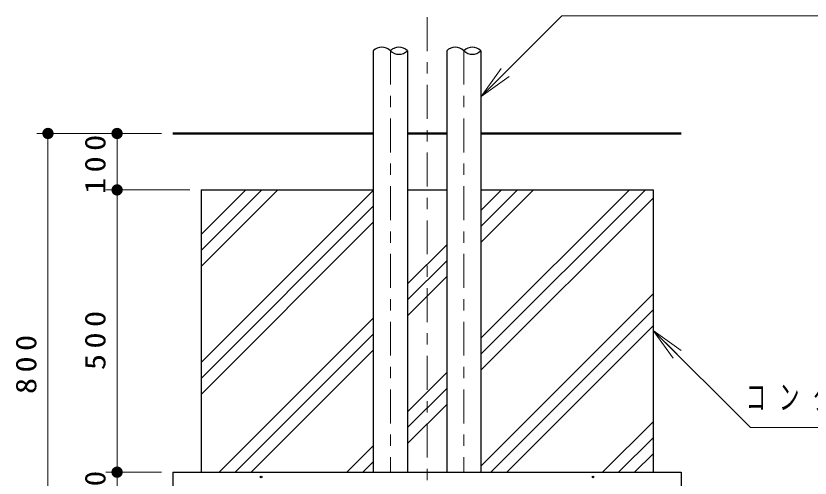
# Model space of a CAD drawing. Units: millimetres on the paper, with parts at other scales. Extents: x -385 to 0, y -594 to 267.
# Drawn here: x -123.3 to -53, y -487.7 to -446.7 of the extents above; entities that cross this region are included whole.
import ezdxf

# ---------------------------------------------------------------- set-up
doc = ezdxf.new("R2010")
doc.units = ezdxf.units.MM
doc.linetypes.add('USER2', pattern=[6, 3, -1, 1, -1])
doc.layers.add('1_20', color=7, linetype='Continuous', lineweight=13)
doc.styles.add('ＭＳ ゴシック', font='')
doc.styles.get('ＭＳ ゴシック').set_extended_font_data('MS Gothic')

# ---------------------------------------------------------------- blocks, each defined once
blk = doc.blocks.new('filled_dot')
at = {"color": 0, "linetype": 'Continuous', "lineweight": -2, "const_width": 1.25}
blk.add_lwpolyline([(-0.625, 0, 1), (0.625, 0, 1)], format="xyb", close=True, dxfattribs=at)

msp = doc.modelspace()

# ---------------------------------------------------------------- linework, layer by layer
at = {"layer": '1_20', "linetype": 'USER2'}
msp.add_line((-86.903, -446.85), (-86.903, -498.601), dxfattribs=at)
at = {"layer": '1_20', "color": 4, "lineweight": 25}
for p, q in [((-91.665, -449.825), (-91.665, -487.151)), ((-88.64, -449.825), (-88.64, -487.151)), ((-85.165, -449.825), (-85.165, -487.151)), ((-82.14, -449.825), (-82.14, -487.151))]:
    msp.add_line(p, q, dxfattribs=at)
at = {"layer": '1_20', "color": 4, "linetype": 'USER2'}
for p, q in [((-90.153, -449.825), (-90.153, -487.151)), ((-83.653, -449.825), (-83.653, -487.151))]:
    msp.add_line(p, q, dxfattribs=at)
at = {"layer": '1_20'}
for p, q in [((-82.106, -453.877), (-80.338, -451.402)), ((-82.106, -453.877), (-79.985, -451.756)), ((-79.631, -452.11), (-82.106, -453.877)), ((-110.403, -457.151), (-121.455, -457.151)), ((-120.455, -497.151), (-120.455, -457.151)), ((-114.338, -462.151), (-114.338, -457.151)), ((-107.903, -462.151), (-115.338, -462.151)), ((-114.338, -487.151), (-114.338, -462.151)), ((-66.903, -474.59), (-64.781, -476.711)), ((-66.903, -474.59), (-64.428, -476.358)), ((-65.135, -477.065), (-66.903, -474.59)), ((-110.403, -487.151), (-115.338, -487.151)), ((-114.338, -489.651), (-114.338, -487.151))]:
    msp.add_line(p, q, dxfattribs=at)
at = {"layer": '1_20', "lineweight": 50}
for p, q in [((-109.403, -457.151), (-91.665, -457.151)), ((-88.64, -457.151), (-85.165, -457.151)), ((-82.14, -457.151), (-64.403, -457.151))]:
    msp.add_line(p, q, dxfattribs=at)
at = {"layer": '1_20', "color": 4}
for p, q in [((-106.903, -466.113), (-102.94, -462.151)), ((-106.903, -467.527), (-101.526, -462.151)), ((-106.903, -468.941), (-100.112, -462.151)), ((-106.903, -477.427), (-91.665, -462.189)), ((-82.14, -463.978), (-80.313, -462.151)), ((-82.14, -465.392), (-78.899, -462.151)), ((-82.14, -466.806), (-77.484, -462.151)), ((-82.14, -475.292), (-68.999, -462.151)), ((-82.14, -476.706), (-67.585, -462.151)), ((-82.14, -478.12), (-66.903, -462.882)), ((-106.903, -478.841), (-91.665, -463.603)), ((-106.903, -480.255), (-91.665, -465.018)), ((-88.64, -470.478), (-85.165, -467.003)), ((-88.64, -471.892), (-85.165, -468.417)), ((-88.64, -473.306), (-85.165, -469.831)), ((-82.14, -486.605), (-66.903, -471.368)), ((-81.271, -487.151), (-66.903, -472.782)), ((-105.313, -487.151), (-91.665, -473.503)), ((-79.857, -487.151), (-66.903, -474.196)), ((-103.899, -487.151), (-91.665, -474.917)), ((-102.484, -487.151), (-91.665, -476.331)), ((-88.64, -481.792), (-85.165, -478.317)), ((-88.64, -483.206), (-85.165, -479.731)), ((-88.64, -484.62), (-85.165, -481.145)), ((-71.372, -487.151), (-66.903, -482.681)), ((-69.958, -487.151), (-66.903, -484.096)), ((-93.999, -487.151), (-91.665, -484.817)), ((-68.543, -487.151), (-66.903, -485.51)), ((-92.585, -487.151), (-91.665, -486.231))]:
    msp.add_line(p, q, dxfattribs=at)
at = {"layer": '1_20', "lineweight": 25}
for p, q in [((-106.903, -462.151), (-91.665, -462.151)), ((-106.903, -462.151), (-106.903, -487.151)), ((-88.64, -462.151), (-85.165, -462.151)), ((-82.14, -462.151), (-66.903, -462.151)), ((-66.903, -462.151), (-66.903, -487.151)), ((-109.403, -487.151), (-64.403, -487.151)), ((-109.403, -487.151), (-109.403, -497.151)), ((-64.403, -487.151), (-64.403, -497.151))]:
    msp.add_line(p, q, dxfattribs=at)
at = {"layer": '1_20'}
for points in [[(-82.106, -453.877), (-74.965, -446.736), (-32.965, -446.736)], [(-66.903, -474.59), (-58.287, -483.206), (-40.287, -483.206)]]:
    msp.add_lwpolyline(points, dxfattribs=at)
at = {"layer": '1_20', "lineweight": 25}
for centre in [(-101.59, -487.574), (-72.215, -487.574)]:
    msp.add_circle(centre, 0.075, dxfattribs=at)
at = {"layer": '1_20', "color": 4, "lineweight": 25}
for centre, start, end in [((-90.909, -450.601), 45.74713, 134.25287), ((-89.396, -450.601), 45.74713, 134.25287), ((-89.396, -449.049), 225.74713, 314.25287), ((-84.409, -450.601), 45.74713, 134.25287), ((-82.896, -450.601), 45.74713, 134.25287), ((-82.896, -449.049), 225.74713, 314.25287)]:
    msp.add_arc(centre, 1.084, start, end, dxfattribs=at)

# ---------------------------------------------------------------- block references
at = {"layer": '1_20', "xscale": 0.4, "yscale": 0.4}
for p, rotation in [((-120.455, -457.151), 270), ((-114.338, -457.151), 270), ((-114.338, -462.151), 90), ((-114.338, -462.151), 270), ((-114.338, -487.151), 90), ((-114.338, -487.151), 270)]:
    msp.add_blockref('filled_dot', p, dxfattribs=dict(at, rotation=rotation))

# ---------------------------------------------------------------- texts
at = {"layer": '1_20', "char_height": 1.833, "attachment_point": 8, "rotation": 90, "style": 'ＭＳ ゴシック'}
for s, insert in [('\\T1.33;\\W1.15;100', (-115.338, -459.651)), ('\\T1.33;\\W1.15;500', (-115.338, -475.249)), ('\\T1.33;\\W1.15;800', (-121.455, -477.371)), ('\\T1.34;\\W1.1;50', (-115.338, -488.401))]:
    msp.add_mtext(s, dxfattribs=dict(at, insert=insert))
at = {"layer": '1_20', "insert": (-58.703, -480.556), "char_height": 2.199, "attachment_point": 4, "style": 'ＭＳ ゴシック'}
msp.add_mtext('\\T1.64;\\W0.6;コンクリート', dxfattribs=at)

doc.saveas('drawing.dxf')
